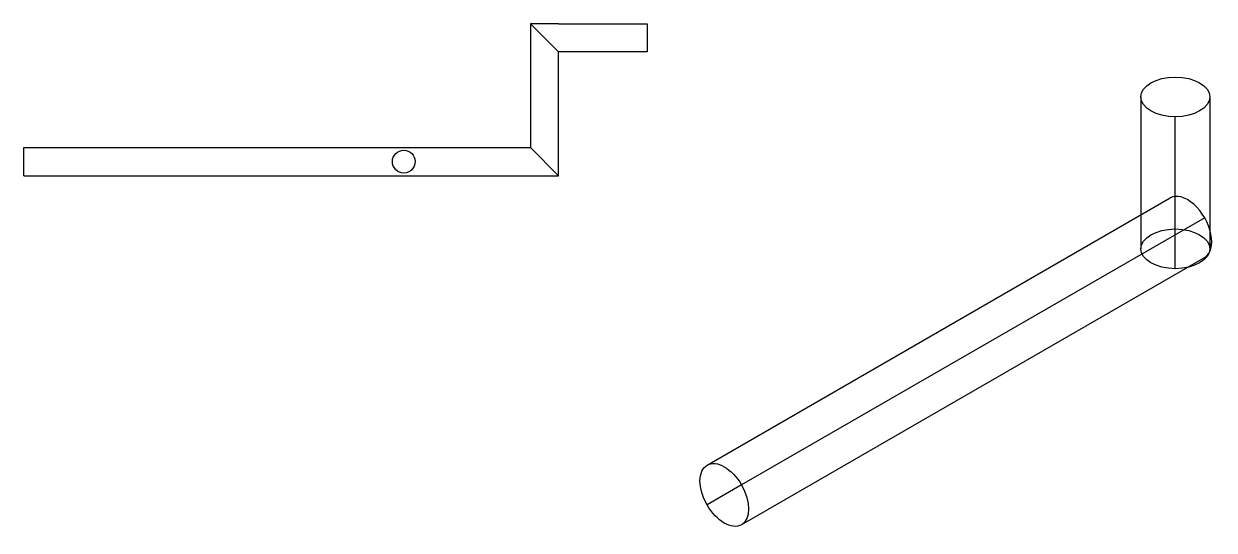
# Model space of a CAD drawing. Header units: millimetres. Extents: x 2884 to 3824, y 1227 to 1627.
import ezdxf

# ---------------------------------------------------------------- set-up
doc = ezdxf.new("R2010")
doc.units = ezdxf.units.MM
doc.layers.add('CONTORNO', color=7, linetype='Continuous')
doc.layers.add('Solda', color=6, linetype='Continuous')

msp = doc.modelspace()

# ---------------------------------------------------------------- linework, layer by layer
at = {"layer": 'CONTORNO'}
for p, q in [((3306.52, 1627.16), (3284.32, 1627.16)), ((3284.32, 1627.16), (3284.32, 1529.36)), ((3306.52, 1627.16), (3376.52, 1627.16)), ((3376.52, 1627.16), (3376.52, 1604.96)), ((3306.52, 1507.16), (3306.52, 1604.96)), ((3376.52, 1604.96), (3306.52, 1604.96)), ((3766.15, 1569.38), (3766.15, 1449.38)), ((3820.53, 1569.38), (3820.53, 1449.38)), ((3793.34, 1433.69), (3793.34, 1553.69)), ((2884.32, 1507.16), (2884.32, 1529.36)), ((2884.32, 1529.36), (3284.32, 1529.36)), ((2884.32, 1507.16), (3306.52, 1507.16)), ((3423.72, 1278.48), (3789.36, 1489.58)), ((3816.55, 1473.88), (3450.91, 1262.78)), ((3816.55, 1442.49), (3450.91, 1231.39)), ((3450.91, 1262.78), (3423.72, 1247.08))]:
    msp.add_line(p, q, dxfattribs=at)
msp.add_circle((3184.32, 1518.26), 9, dxfattribs=at)
for centre, major_axis in [((3793.34, 1569.38), (-27.19, 0)), ((3793.34, 1449.38), (-27.19, 0)), ((3437.32, 1254.93), (13.59, -23.55))]:
    msp.add_ellipse(centre, major_axis=major_axis, ratio=0.57735, dxfattribs=at)
msp.add_ellipse((3802.95, 1466.03), major_axis=(13.59, -23.55), ratio=0.57735, start_param=0, end_param=3.141593, dxfattribs=at)
at = {"layer": 'Solda'}
for p, q in [((3306.52, 1604.96), (3284.32, 1627.16)), ((3284.32, 1529.36), (3306.52, 1507.16))]:
    msp.add_line(p, q, dxfattribs=at)

doc.saveas('drawing.dxf')
